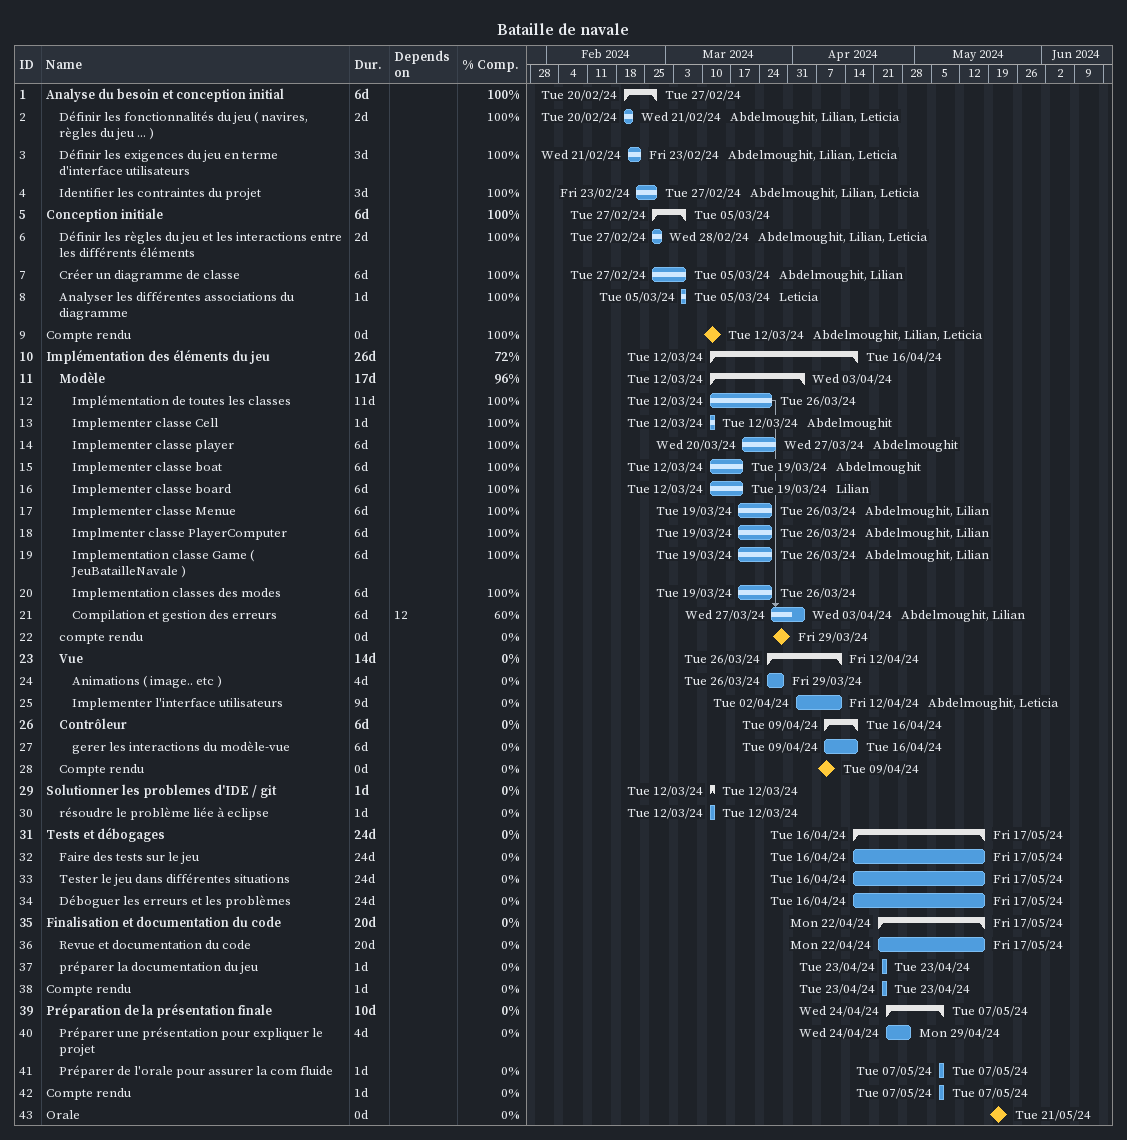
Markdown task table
Bataille de navale

| ID | Level | Task | Duration | Start | Finish | Predecessors | Resources | % complete |
|---|---|---|---|---|---|---|---|---|
| 1 | 1 | **Analyse du besoin et conception initial** | 6d | 2024-02-20 | 2024-02-27 |  |  | 100 |
| 2 | 2 | Définir les fonctionnalités du jeu ( navires, règles du jeu ... ) | 2d | 2024-02-20 | 2024-02-21 |  | Abdelmoughit, Lilian, Leticia | 100 |
| 3 | 2 | Définir les exigences du jeu en terme d'interface utilisateurs | 3d | 2024-02-21 | 2024-02-23 |  | Abdelmoughit, Lilian, Leticia | 100 |
| 4 | 2 | Identifier les contraintes du projet | 3d | 2024-02-23 | 2024-02-27 |  | Abdelmoughit, Lilian, Leticia | 100 |
| 5 | 1 | **Conception initiale** | 6d | 2024-02-27 | 2024-03-05 |  |  | 100 |
| 6 | 2 | Définir les règles du jeu et les interactions entre les différents éléments | 2d | 2024-02-27 | 2024-02-28 |  | Abdelmoughit, Lilian, Leticia | 100 |
| 7 | 2 | Créer un diagramme de classe | 6d | 2024-02-27 | 2024-03-05 |  | Abdelmoughit, Lilian | 100 |
| 8 | 2 | Analyser les différentes associations du diagramme | 1d | 2024-03-05 | 2024-03-05 |  | Leticia | 100 |
| 9 | 1 | Compte rendu | 0d | 2024-03-12 | 2024-03-12 |  | Abdelmoughit, Lilian, Leticia | 100 |
| 10 | 1 | **Implémentation des éléments du jeu** | 26d | 2024-03-12 | 2024-04-16 |  |  | 72 |
| 11 | 2 | **Modèle** | 17d | 2024-03-12 | 2024-04-03 |  |  | 96 |
| 12 | 3 | Implémentation de toutes les classes | 11d | 2024-03-12 | 2024-03-26 |  |  | 100 |
| 13 | 3 | Implementer classe Cell | 1d | 2024-03-12 | 2024-03-12 |  | Abdelmoughit | 100 |
| 14 | 3 | Implementer classe player | 6d | 2024-03-20 | 2024-03-27 |  | Abdelmoughit | 100 |
| 15 | 3 | Implementer classe boat | 6d | 2024-03-12 | 2024-03-19 |  | Abdelmoughit | 100 |
| 16 | 3 | Implementer classe board | 6d | 2024-03-12 | 2024-03-19 |  | Lilian | 100 |
| 17 | 3 | Implementer classe Menue | 6d | 2024-03-19 | 2024-03-26 |  | Abdelmoughit, Lilian | 100 |
| 18 | 3 | Implmenter classe PlayerComputer | 6d | 2024-03-19 | 2024-03-26 |  | Abdelmoughit, Lilian | 100 |
| 19 | 3 | Implementation classe Game ( JeuBatailleNavale ) | 6d | 2024-03-19 | 2024-03-26 |  | Abdelmoughit, Lilian | 100 |
| 20 | 3 | Implementation classes des modes | 6d | 2024-03-19 | 2024-03-26 |  |  | 100 |
| 21 | 3 | Compilation et gestion des erreurs | 6d | 2024-03-27 | 2024-04-03 | 12 | Abdelmoughit, Lilian | 60 |
| 22 | 2 | compte rendu | 0d | 2024-03-29 | 2024-03-29 |  |  | 0 |
| 23 | 2 | **Vue** | 14d | 2024-03-26 | 2024-04-12 |  |  | 0 |
| 24 | 3 | Animations ( image.. etc ) | 4d | 2024-03-26 | 2024-03-29 |  |  | 0 |
| 25 | 3 | Implementer l'interface utilisateurs | 9d | 2024-04-02 | 2024-04-12 |  | Abdelmoughit, Leticia | 0 |
| 26 | 2 | **Contrôleur** | 6d | 2024-04-09 | 2024-04-16 |  |  | 0 |
| 27 | 3 | gerer les interactions du modèle-vue | 6d | 2024-04-09 | 2024-04-16 |  |  | 0 |
| 28 | 2 | Compte rendu | 0d | 2024-04-09 | 2024-04-09 |  |  | 0 |
| 29 | 1 | **Solutionner les problemes d'IDE / git** | 1d | 2024-03-12 | 2024-03-12 |  |  | 0 |
| 30 | 2 | résoudre le problème liée à eclipse | 1d | 2024-03-12 | 2024-03-12 |  |  | 0 |
| 31 | 1 | **Tests et débogages** | 24d | 2024-04-16 | 2024-05-17 |  |  | 0 |
| 32 | 2 | Faire des tests sur le jeu | 24d | 2024-04-16 | 2024-05-17 |  |  | 0 |
| 33 | 2 | Tester le jeu dans différentes situations | 24d | 2024-04-16 | 2024-05-17 |  |  | 0 |
| 34 | 2 | Déboguer les erreurs et les problèmes | 24d | 2024-04-16 | 2024-05-17 |  |  | 0 |
| 35 | 1 | **Finalisation et documentation du code** | 20d | 2024-04-22 | 2024-05-17 |  |  | 0 |
| 36 | 2 | Revue et documentation du code | 20d | 2024-04-22 | 2024-05-17 |  |  | 0 |
| 37 | 2 | préparer la documentation du jeu | 1d | 2024-04-23 | 2024-04-23 |  |  | 0 |
| 38 | 1 | Compte rendu | 1d | 2024-04-23 | 2024-04-23 |  |  | 0 |
| 39 | 1 | **Préparation de la présentation finale** | 10d | 2024-04-24 | 2024-05-07 |  |  | 0 |
| 40 | 2 | Préparer une présentation pour expliquer le projet | 4d | 2024-04-24 | 2024-04-29 |  |  | 0 |
| 41 | 2 | Préparer de l'orale pour assurer la com fluide | 1d | 2024-05-07 | 2024-05-07 |  |  | 0 |
| 42 | 1 | Compte rendu | 1d | 2024-05-07 | 2024-05-07 |  |  | 0 |
| 43 | 1 | Orale | 0d | 2024-05-21 | 2024-05-21 |  |  | 0 |
